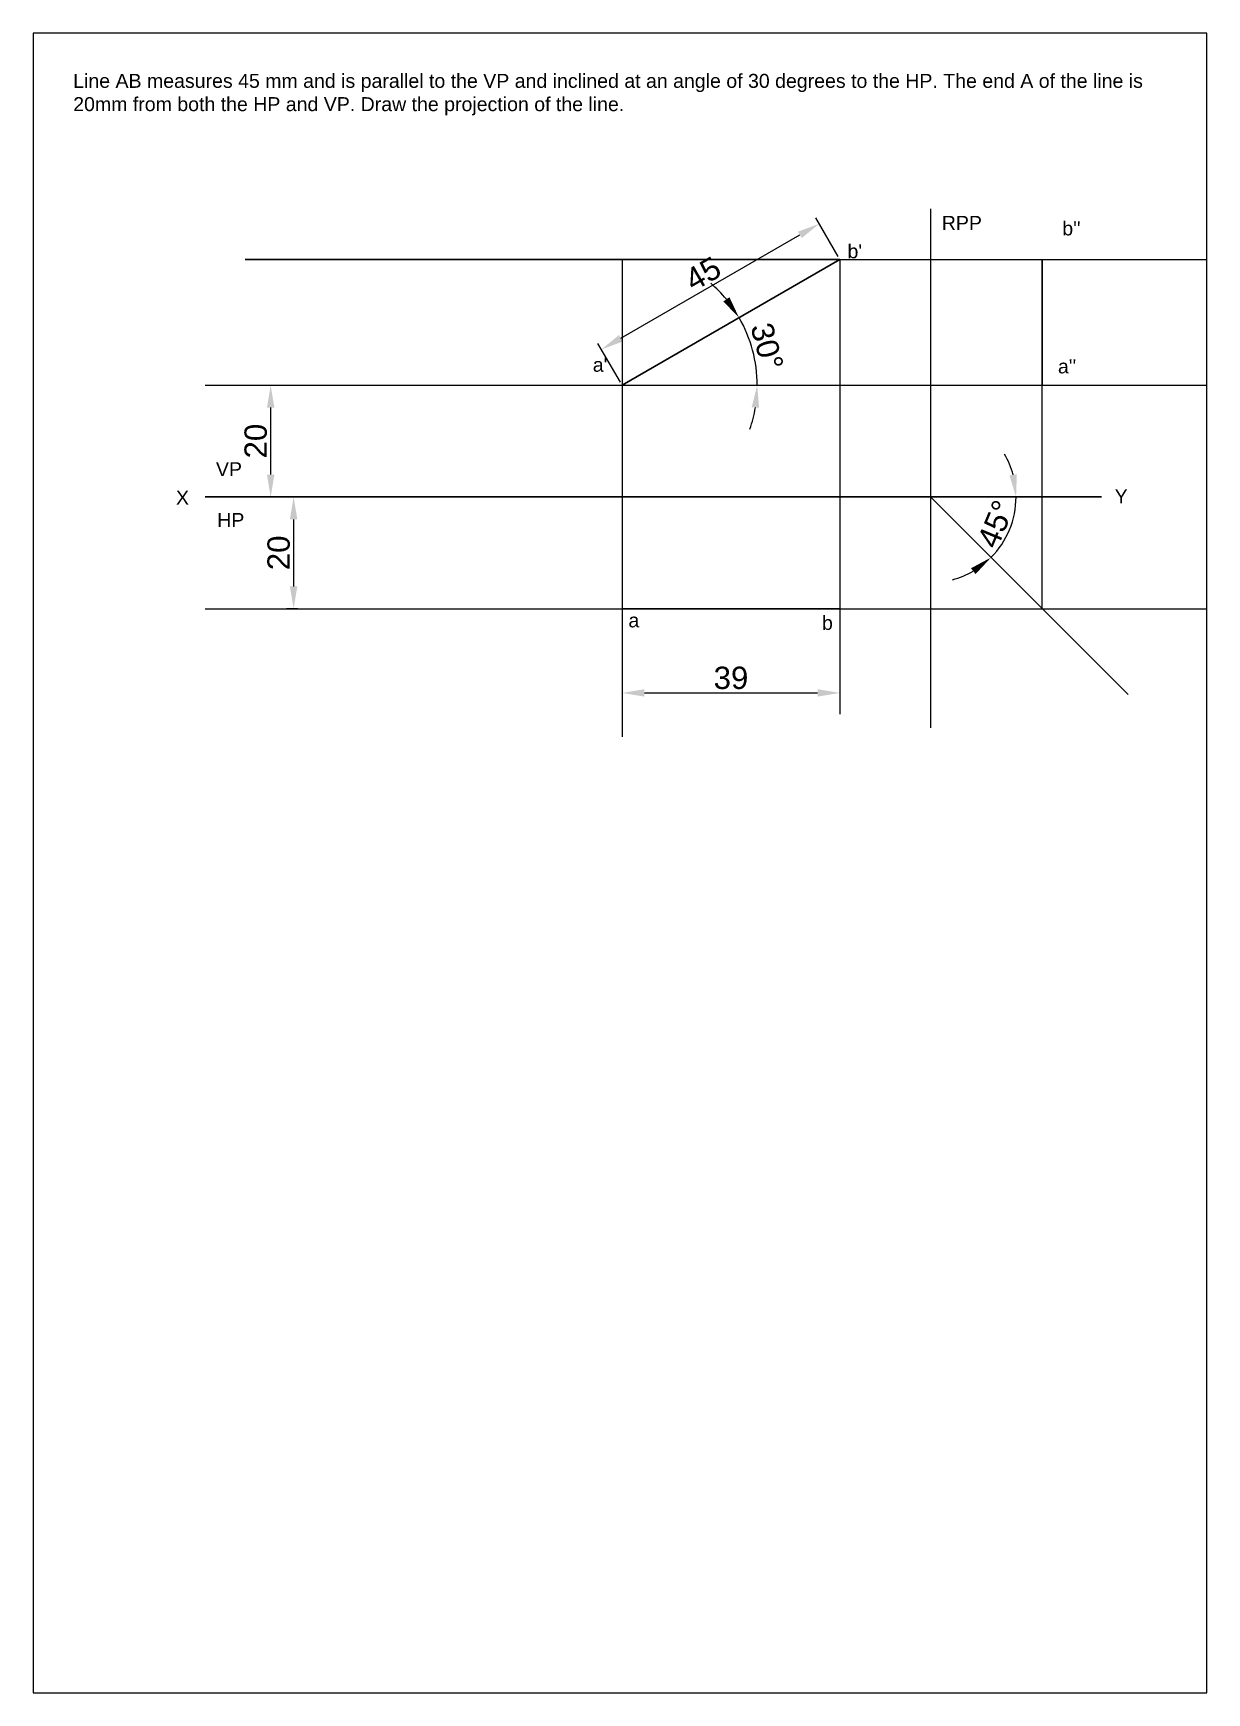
# Model space of a CAD drawing. Header units: millimetres. Extents: x 0 to 210, y 0 to 297.
import ezdxf

# ---------------------------------------------------------------- set-up
doc = ezdxf.new("R2010")
doc.units = ezdxf.units.MM
doc.styles.get("Standard").update_dxf_attribs({"font": 'arial.ttf'})
doc.dimstyles.new('ISO-25', dxfattribs={"dimtxt": 4, "dimasz": 4, "dimexe": 1.25, "dimexo": 0.625, "dimtad": 1, "dimdec": 0, "dimtxsty": 'Standard', "dimcen": 2.5, "dimadec": 0, "dimazin": 0, "dimtfac": 1, "dimtdec": 0, "dimtmove": 0, "dimatfit": 3, "dimfxl": 1, "dimarcsym": 0})

# ---------------------------------------------------------------- blocks, each defined once
blk = doc.blocks.new('*D2')
at = {"color": 0, "lineweight": -2, "transparency": 16777216}
for p, q in [((36.97, 234), (43.74, 234)), ((42.49, 230), (42.49, 218)), ((37.2, 214), (43.74, 214))]:
    blk.add_line(p, q, dxfattribs=at)
at = {"color": 0, "transparency": 16777216}
for points in [[(41.83, 230), (43.16, 230), (42.49, 234)], [(41.83, 218), (43.16, 218), (42.49, 214)]]:
    blk.add_solid(points, dxfattribs=at)
at = {"layer": 'Defpoints', "color": 0, "transparency": 16777216}
for p in [(36.34, 234), (36.57, 214), (42.49, 214)]:
    blk.add_point(p, dxfattribs=at)
at = {"color": 0, "transparency": 16777216, "insert": (39.83, 224), "char_height": 4, "attachment_point": 5, "rotation": 90}
blk.add_mtext('20', dxfattribs=at)
blk = doc.blocks.new('*D3')
at = {"color": 0, "lineweight": -2, "transparency": 16777216}
for p, q in [((46.65, 214), (45.35, 214)), ((46.6, 210), (46.6, 198)), ((47.34, 194), (45.35, 194))]:
    blk.add_line(p, q, dxfattribs=at)
at = {"color": 0, "transparency": 16777216}
for points in [[(45.93, 210), (47.26, 210), (46.6, 214)], [(45.93, 198), (47.26, 198), (46.6, 194)]]:
    blk.add_solid(points, dxfattribs=at)
at = {"layer": 'Defpoints', "color": 0, "transparency": 16777216}
for p in [(47.28, 214), (46.6, 194), (47.96, 194)]:
    blk.add_point(p, dxfattribs=at)
at = {"color": 0, "transparency": 16777216, "insert": (43.93, 204), "char_height": 4, "attachment_point": 5, "rotation": 90}
blk.add_mtext('20', dxfattribs=at)
blk = doc.blocks.new('*D4')
at = {"color": 0, "lineweight": -2, "transparency": 16777216}
for start, end in [(39.4898, 48.9796), (0, 30), (341.0204, 350.5102)]:
    blk.add_arc((105.38, 234), 24.18, start, end, dxfattribs=at)
at = {"color": 0, "transparency": 16777216}
for points in [[(124.58, 249.75), (123.49, 248.99), (126.31, 246.08)], [(128.56, 230.06), (129.89, 229.95), (129.55, 234)]]:
    blk.add_solid(points, dxfattribs=at)
at = {"layer": 'Defpoints', "color": 0, "transparency": 16777216}
for p in [(144.35, 256.5), (129.19, 238.19), (30.77, 234), (105.38, 234), (179.67, 234)]:
    blk.add_point(p, dxfattribs=at)
at = {"color": 0, "transparency": 16777216, "insert": (131.31, 240.94), "char_height": 4, "attachment_point": 5, "rotation": 285}
blk.add_mtext('30°', dxfattribs=at)
blk = doc.blocks.new('*D5')
at = {"color": 0, "lineweight": -2, "transparency": 16777216}
for p, q in [((144.03, 257.04), (140.03, 263.98)), ((105.14, 242.4), (137.19, 260.9)), ((105.06, 234.54), (101.05, 241.48))]:
    blk.add_line(p, q, dxfattribs=at)
at = {"color": 0, "transparency": 16777216}
for points in [[(136.85, 261.48), (137.52, 260.32), (140.65, 262.9)], [(104.81, 242.98), (105.48, 241.82), (101.68, 240.4)]]:
    blk.add_solid(points, dxfattribs=at)
at = {"layer": 'Defpoints', "color": 0, "transparency": 16777216}
for p in [(140.65, 262.9), (144.35, 256.5), (105.38, 234)]:
    blk.add_point(p, dxfattribs=at)
at = {"color": 0, "transparency": 16777216, "insert": (119.84, 253.95), "char_height": 4, "attachment_point": 5, "rotation": 30}
blk.add_mtext('45', dxfattribs=at)
blk = doc.blocks.new('*D9')
at = {"color": 0, "lineweight": -2, "transparency": 16777216}
for p, q in [((105.38, 181.91), (105.38, 177.69)), ((109.38, 178.94), (140.35, 178.94)), ((144.35, 180.97), (144.35, 177.69))]:
    blk.add_line(p, q, dxfattribs=at)
at = {"color": 0, "transparency": 16777216}
for points in [[(109.38, 179.6), (109.38, 178.27), (105.38, 178.94)], [(140.35, 179.6), (140.35, 178.27), (144.35, 178.94)]]:
    blk.add_solid(points, dxfattribs=at)
at = {"layer": 'Defpoints', "color": 0, "transparency": 16777216}
for p in [(105.38, 182.53), (144.35, 181.59), (144.35, 178.94)]:
    blk.add_point(p, dxfattribs=at)
at = {"color": 0, "transparency": 16777216, "insert": (124.86, 181.61), "char_height": 4, "attachment_point": 5}
blk.add_mtext('39', dxfattribs=at)
blk = doc.blocks.new('*D12')
at = {"color": 0, "lineweight": -2, "transparency": 16777216}
for start, end in [(14.9991, 29.9982), (315, 0), (285.0018, 300.0009)]:
    blk.add_arc((160.55, 214), 15.32, start, end, dxfattribs=at)
at = {"color": 0, "transparency": 16777216}
for points in [[(176.01, 218.05), (174.69, 217.87), (175.87, 214)], [(167.81, 201.25), (168.62, 200.2), (171.38, 203.16)]]:
    blk.add_solid(points, dxfattribs=at)
at = {"layer": 'Defpoints', "color": 0, "transparency": 16777216}
for p in [(30.77, 214), (160.55, 214), (179.67, 214), (173.82, 206.33), (195.9, 178.64)]:
    blk.add_point(p, dxfattribs=at)
at = {"color": 0, "transparency": 16777216, "insert": (172.25, 209.15), "char_height": 4, "attachment_point": 5, "rotation": 67.5}
blk.add_mtext('45°', dxfattribs=at)

msp = doc.modelspace()

# ---------------------------------------------------------------- linework, layer by layer
for p, q in [((160.55, 265.57), (160.55, 172.7)), ((144.35, 256.5), (37.94, 256.5)), ((37.94, 256.5), (210, 256.5)), ((105.38, 256.5), (105.38, 171.08)), ((144.35, 256.5), (144.35, 175.16)), ((180.55, 194), (180.55, 256.5)), ((30.77, 234), (210, 234)), ((160.55, 214), (195.9, 178.64)), ((30.77, 194), (210, 194))]:
    msp.add_line(p, q)
at = {"lineweight": 30}
for p, q in [((105.38, 234), (144.35, 256.5)), ((180.55, 256.5), (180.55, 234)), ((30.77, 214), (191.17, 214)), ((105.38, 194), (144.35, 194))]:
    msp.add_line(p, q, dxfattribs=at)
msp.add_lwpolyline([(0, 0), (210, 0), (210, 297), (0, 297)], close=True)

# ---------------------------------------------------------------- texts
at = {"char_height": 2.5, "attachment_point": 1}
for s, width, insert in [('Line AB measures 45 mm and is parallel to the VP and inclined at an angle of 30 degrees to the HP. The end A of the line is 20mm from both the HP and VP. Draw the projection of the line.', 196.5631, (7.16, 289.72)), ('RPP', 7.4903, (162.58, 264.3)), ("b''", 7.4903, (184.14, 263.31)), ("b'", 7.4903, (145.71, 259.22)), ("a'", 7.4903, (100.13, 238.91)), ("a''", 7.4903, (183.36, 238.62)), ('VP', 7.4903, (32.7, 220.23)), ('X', 7.4903, (25.55, 215.13)), ('Y', 7.4903, (193.51, 215.38)), ('HP', 7.4903, (32.93, 211.13)), ('a', 7.4903, (106.51, 193.17)), ('b', 7.4903, (141.14, 192.72))]:
    msp.add_mtext_dynamic_manual_height_columns(s, width=width, gutter_width=12.5, heights=[0], dxfattribs=dict(at, insert=insert))

# ---------------------------------------------------------------- dimensions: what is measured, and where the dimension line sits
dim = msp.add_aligned_dim(p1=(105.38, 234), p2=(144.35, 256.5), distance=7.39, dimstyle='ISO-25')
dim.commit()
dim.dimension.update_dxf_attribs({"geometry": '*D5', "text_midpoint": (119.84, 253.95)})
for base, line1, line2, picture, middle in [((129.19, 238.19), ((30.77, 234), (179.67, 234)), ((105.38, 234), (144.35, 256.5)), '*D4', (131.31, 240.94)), ((173.82, 206.33), ((160.55, 214), (195.9, 178.64)), ((30.77, 214), (179.67, 214)), '*D12', (172.25, 209.15))]:
    dim = msp.add_angular_dim_2l(base=base, line1=line1, line2=line2, dimstyle='ISO-25')
    dim.commit()
    dim.dimension.update_dxf_attribs({"geometry": picture, "text_midpoint": middle})
for base, p1, p2, picture, middle in [((42.49, 214), (36.34, 234), (36.57, 214), '*D2', (39.83, 224)), ((46.6, 194), (47.28, 214), (47.96, 194), '*D3', (43.93, 204))]:
    dim = msp.add_linear_dim(base=base, p1=p1, p2=p2, angle=90, dimstyle='ISO-25')
    dim.commit()
    dim.dimension.update_dxf_attribs({"geometry": picture, "text_midpoint": middle})
dim = msp.add_linear_dim(base=(144.35, 178.94), p1=(105.38, 182.53), p2=(144.35, 181.59), dimstyle='ISO-25')
dim.commit()
dim.dimension.update_dxf_attribs({"geometry": '*D9', "text_midpoint": (124.86, 181.61)})

doc.saveas('drawing.dxf')
